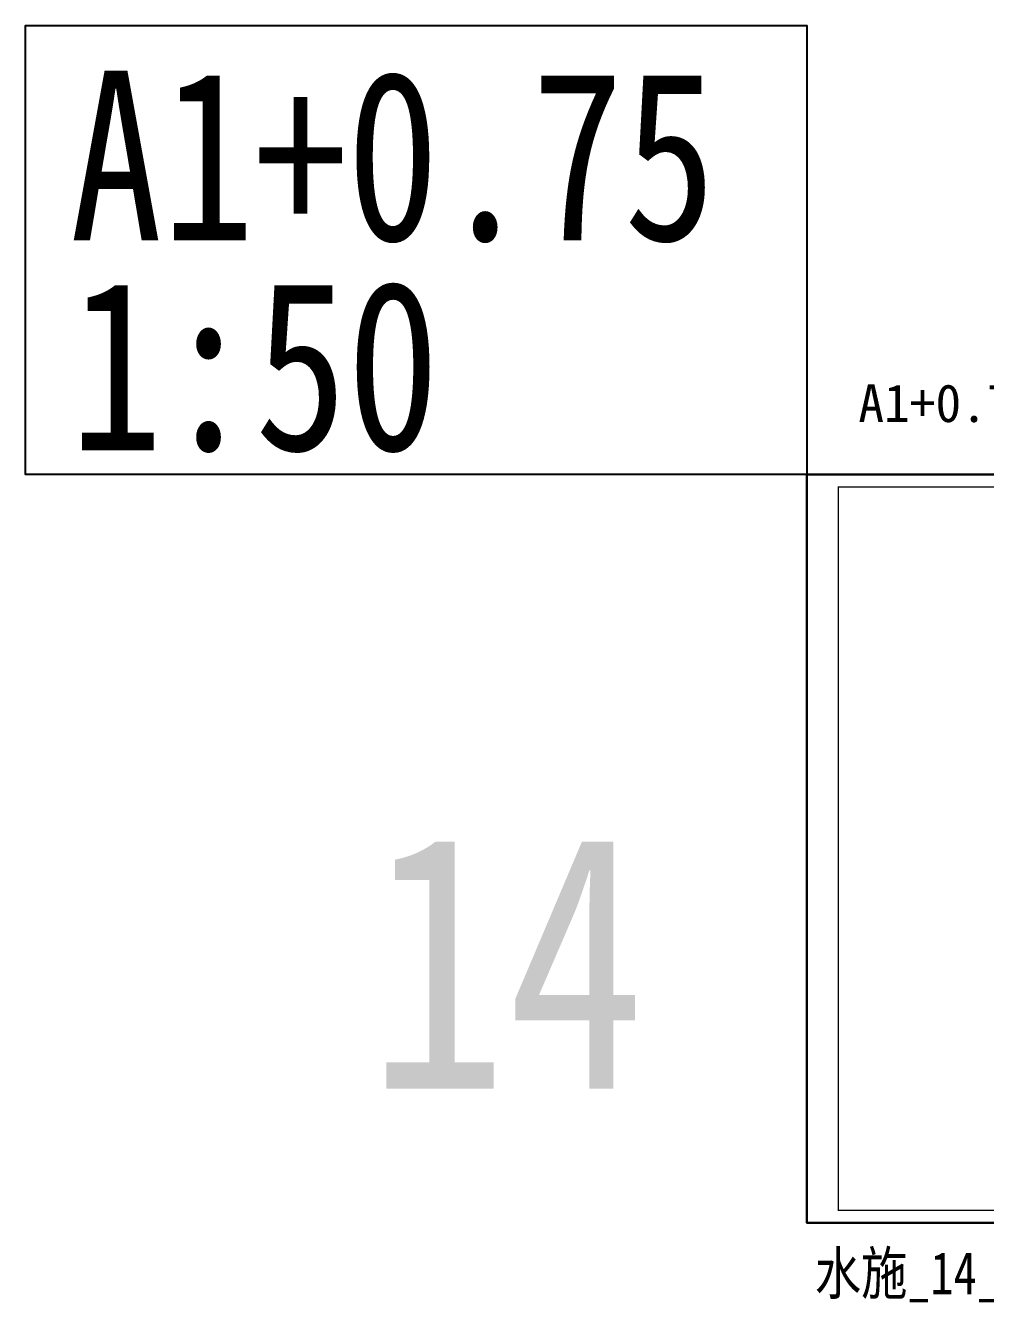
# Model space of a CAD drawing. Extents: x 27938 to 1507990, y 110129 to 923079.
# Drawn here: x 1158461 to 1196550, y 568935 to 619604 of the extents above; entities that cross this region are included whole.
import ezdxf

# ---------------------------------------------------------------- set-up
doc = ezdxf.new("R2010")
doc.units = 0
doc.header["$LTSCALE"] = 1000
doc.header["$MEASUREMENT"] = 0
for name, color, linetype in [('text', 7, 'Continuous'), ('TWT_TITLE', 7, 'Continuous'), ('图框', 140, 'Continuous'), ('导图字', 7, 'Continuous')]:
    doc.layers.add(name, color=color, linetype=linetype)
doc.layers.add('yichutu', color=7, linetype='Continuous', true_color=0xffffff, plot=False)
doc.styles.add('_TCH_LABEL', font='simhei.ttf')
doc.styles.add('黑体', font='simhei.ttf')

msp = doc.modelspace()

# ---------------------------------------------------------------- linework, layer by layer
at = {"layer": 'text', "color": 2}
msp.add_lwpolyline([(1189461.1, 601795.4), (1158461.1, 601795.4), (1158461.1, 619603.7), (1189461.1, 619603.7)], close=True, dxfattribs=at)
at = {"layer": 'TWT_TITLE'}
msp.add_lwpolyline([(1189461.1, 572095.4), (1263011.1, 572095.4), (1263011.1, 601795.4), (1189461.1, 601795.4)], close=True, dxfattribs=at)
at = {"layer": 'TWT_TITLE', "const_width": 50}
msp.add_lwpolyline([(1190711.1, 572595.4), (1262511.1, 572595.4), (1262511.1, 601295.4), (1190711.1, 601295.4)], close=True, dxfattribs=at)
at = {"layer": '图框'}
msp.add_lwpolyline([(1189461.1, 601795.4), (1263011.1, 601795.4), (1263011.1, 572095.4), (1189461.1, 572095.4)], close=True, dxfattribs=at)
msp.add_lwpolyline([(1189461.1, 601795.4), (1263011.1, 601795.4), (1263011.1, 572095.4), (1189461.1, 572095.4)], close=True, dxfattribs=at)
at = {"layer": '图框', "const_width": 50}
msp.add_lwpolyline([(1262511.1, 572595.4), (1262511.1, 601295.4), (1190711.1, 601295.4), (1190711.1, 572595.4)], close=True, dxfattribs=at)

# ---------------------------------------------------------------- texts
at = {"layer": 'text', "color": 2, "style": '黑体', "width": 0.8}
for s, p in [('A1+0.75', (1160219.5, 611078.2)), ('1:50', (1160229.3, 602752.1))]:
    msp.add_text(s, height=6729.45, dxfattribs=at).set_placement(p)
at = {"layer": 'text', "color": 1, "style": '黑体', "width": 0.8}
msp.add_text('14', height=10094.18, dxfattribs=at).set_placement((1172067.5, 577414))
at = {"layer": 'yichutu', "color": 7, "true_color": 0xffffff, "style": '_TCH_LABEL'}
msp.add_text('A1+0.75 1:50', height=1500, dxfattribs=at).set_placement((1191505.4, 603869.7))
at = {"layer": '导图字', "color": 1, "style": '黑体', "width": 0.8}
msp.add_text('水施_14_标准层户型大样图_A1+0.75', height=1682.363, dxfattribs=at).set_placement((1189780.6, 569257.8))

doc.saveas('drawing.dxf')
